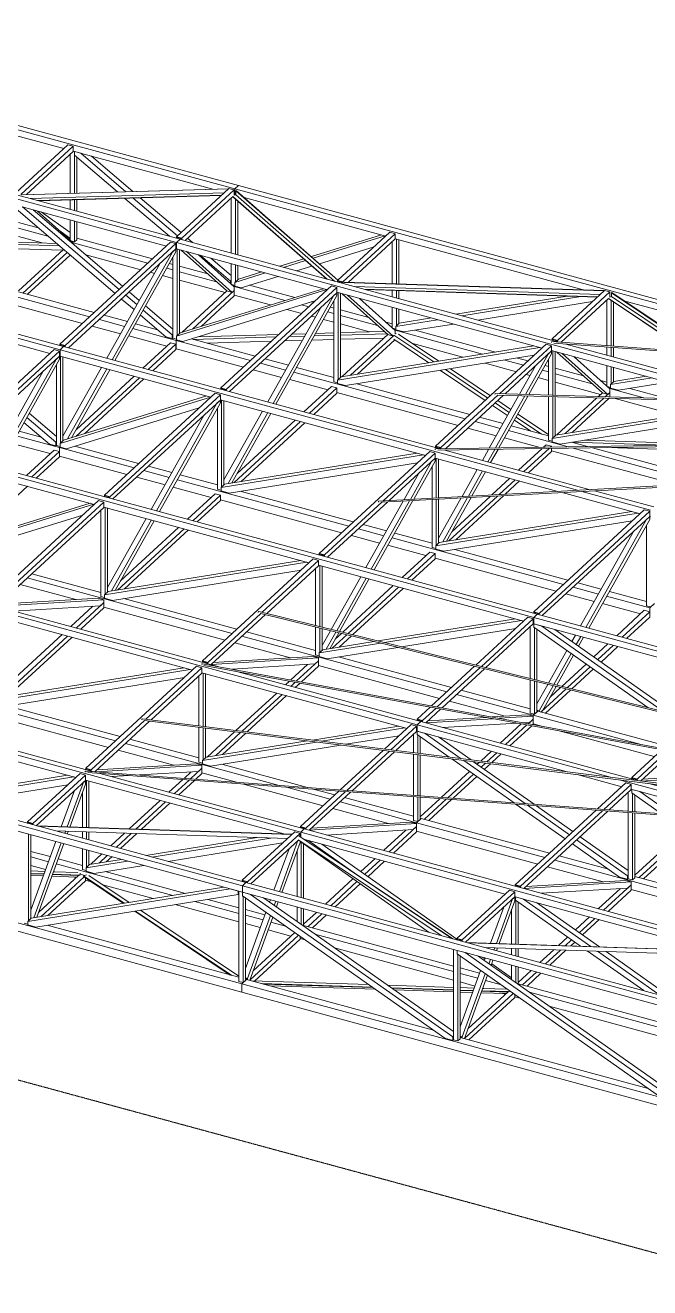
# Model space of a CAD drawing. Header units: millimetres. Extents: x 71565 to 189565, y -51699 to 32301.
# Drawn here: x 117490 to 124138, y 9166 to 22601 of the extents above; entities that cross this region are included whole.
import ezdxf

# ---------------------------------------------------------------- set-up
doc = ezdxf.new("R2010")
doc.units = ezdxf.units.MM
doc.linetypes.add('XKITLINE00', pattern=[0])
doc.linetypes.add('XKITLINE03', pattern=[6, 3, -1, 1, -1])
doc.layers.add('Maillage', color=1, linetype='Continuous', lineweight=0)
doc.layers.add('Piece', color=20, linetype='Continuous', lineweight=0)

msp = doc.modelspace()

# ---------------------------------------------------------------- linework, layer by layer
at = {"layer": 'Maillage', "color": 0, "linetype": 'XKITLINE03', "lineweight": 0}
msp.add_line((86586, 19746), (137996, 5789), dxfattribs=at)
at = {"layer": 'Piece', "color": 0, "linetype": 'XKITLINE00', "lineweight": 0}
for p, q in [((119759, 20895), (113475, 22601)), ((119721, 20861), (113438, 22567)), ((119101, 20290), (112818, 21996)), ((117900, 21288), (115866, 21840)), ((119138, 20324), (115029, 21440)), ((117944, 21329), (117386, 20815)), ((118001, 21313), (117443, 20799)), ((118001, 21257), (117504, 20799)), ((118001, 21313), (117944, 21329)), ((118001, 21313), (118001, 21257)), ((118013, 21257), (118001, 21261)), ((118013, 21257), (118013, 21218)), ((118081, 21239), (118013, 21257)), ((119487, 20857), (118079, 21239)), ((118560, 20830), (118081, 21239)), ((117968, 21227), (117968, 20813)), ((118471, 20828), (118013, 21218)), ((118014, 21218), (118014, 20814)), ((118039, 21196), (118039, 20815)), ((118634, 20832), (118194, 21208)), ((119653, 20859), (117454, 20795)), ((119656, 20862), (117457, 20798)), ((119658, 20864), (119099, 20350)), ((119715, 20848), (119156, 20334)), ((119715, 20848), (119658, 20864)), ((119715, 20848), (119715, 20793)), ((119759, 20895), (119721, 20861)), ((119759, 20895), (119721, 20861)), ((119721, 20861), (119721, 20795)), ((126005, 19155), (119721, 20861)), ((119721, 20861), (119721, 20795)), ((119737, 20840), (119733, 20839)), ((120817, 19888), (119733, 20839)), ((119733, 20839), (119733, 20798)), ((120819, 19890), (119737, 20840)), ((126042, 19189), (119759, 20895)), ((117860, 19147), (111689, 20823)), ((119607, 20817), (117542, 20757)), ((119581, 20793), (117620, 20736)), ((119576, 20789), (117635, 20732)), ((117968, 20742), (117968, 20642)), ((118014, 20743), (118014, 20629)), ((118039, 20744), (118039, 20623)), ((119024, 20355), (118551, 20759)), ((119110, 20360), (118640, 20761)), ((119148, 20394), (118715, 20764)), ((119700, 20778), (119191, 20310)), ((119682, 20762), (119682, 20177)), ((120696, 19901), (119698, 20777)), ((120703, 19899), (119700, 20779)), ((119733, 20798), (119715, 20793)), ((119719, 20794), (119715, 20795)), ((119728, 20751), (119728, 20164)), ((120781, 19878), (119733, 20798)), ((119752, 20729), (119752, 20157)), ((121327, 20358), (119821, 20767)), ((118446, 19748), (117393, 20647)), ((118993, 20252), (117459, 20668)), ((118490, 19788), (117460, 20668)), ((118527, 19823), (117574, 20637)), ((118001, 20284), (117620, 20624)), ((117968, 20396), (117659, 20614)), ((117629, 20445), (117418, 20502)), ((117731, 20358), (117418, 20443)), ((117968, 20530), (117968, 20313)), ((118014, 20517), (118014, 20296)), ((118039, 20511), (118039, 20319)), ((117898, 19182), (113820, 20289)), ((117671, 20285), (117418, 20353)), ((117823, 20280), (117418, 20293)), ((117962, 20340), (117849, 20420)), ((119037, 20292), (117859, 19207)), ((117968, 20346), (117962, 20340)), ((117962, 20340), (117962, 20318)), ((117968, 20341), (117964, 20337)), ((117964, 20337), (117964, 20316)), ((118014, 20296), (117975, 20307)), ((118039, 20319), (118014, 20296)), ((118845, 20115), (118039, 20334)), ((119094, 20277), (119037, 20292)), ((119156, 20334), (119099, 20350)), ((119099, 20350), (119099, 20335)), ((119138, 20324), (119101, 20290)), ((119138, 20324), (119101, 20290)), ((119101, 20290), (119101, 20222)), ((125324, 18600), (119101, 20290)), ((119101, 20290), (119101, 20222)), ((119104, 20344), (119104, 20333)), ((119152, 20331), (119104, 20344)), ((119143, 20333), (119135, 20325)), ((123170, 19230), (119138, 20324)), ((119152, 20331), (119152, 20320)), ((119156, 20334), (119156, 20319)), ((119272, 20288), (119218, 20334)), ((121283, 20370), (120536, 20139)), ((121322, 20359), (120555, 20122)), ((121371, 20398), (120813, 19884)), ((121428, 20383), (120870, 19869)), ((121428, 20327), (120927, 19865)), ((121327, 20358), (121322, 20359)), ((121428, 20383), (121371, 20398)), ((121396, 20296), (121396, 19850)), ((121428, 20383), (121428, 20327)), ((123442, 19783), (121428, 20330)), ((121441, 20327), (121441, 19849)), ((121466, 20320), (121466, 19848)), ((117855, 20253), (117418, 20267)), ((117887, 20206), (117418, 20222)), ((117897, 20216), (117418, 19775)), ((117936, 20184), (117465, 19750)), ((117967, 20156), (117512, 19737)), ((119094, 20277), (117916, 19192)), ((119094, 20221), (117951, 19167)), ((118795, 20069), (117999, 20286)), ((118001, 20284), (118001, 20272)), ((118055, 20226), (118032, 20246)), ((118720, 20000), (118134, 20159)), ((119058, 20187), (118415, 19041)), ((119094, 20189), (118445, 19033)), ((119094, 20221), (119058, 20187)), ((119094, 20277), (119094, 20221)), ((119101, 20222), (119094, 20224)), ((119094, 20221), (119094, 20189)), ((120707, 19786), (119101, 20222)), ((119107, 20221), (119107, 19299)), ((119132, 20214), (119132, 19322)), ((119636, 19774), (119148, 20209)), ((119693, 19758), (119206, 20194)), ((119715, 19818), (119333, 20159)), ((119676, 19877), (119351, 20155)), ((121204, 20244), (120621, 20064)), ((118922, 20062), (118357, 19057)), ((118909, 20039), (118899, 20041)), ((119062, 20056), (119025, 20066)), ((119062, 20131), (119062, 19272)), ((119432, 19956), (119132, 20037)), ((119682, 19938), (119464, 20124)), ((119682, 20065), (119682, 19848)), ((119728, 20052), (119728, 19870)), ((119752, 20045), (119752, 19893)), ((120454, 20114), (120201, 20036)), ((120473, 20097), (120240, 20025)), ((120539, 20039), (120376, 19988)), ((118865, 19960), (118824, 19972)), ((119062, 19907), (118952, 19937)), ((119062, 19997), (118996, 20015)), ((119527, 19871), (119132, 19978)), ((119617, 19756), (119132, 19888)), ((120048, 19965), (119721, 19865)), ((119759, 19899), (119721, 19865)), ((120008, 19976), (119759, 19899)), ((120183, 19929), (119789, 19807)), ((120870, 19869), (120813, 19884)), ((120813, 19884), (120813, 19869)), ((118175, 19498), (116922, 19838)), ((118224, 19544), (117418, 19763)), ((118703, 19672), (118597, 19763)), ((120702, 19788), (119101, 19293)), ((120662, 19798), (119138, 19328)), ((119636, 19774), (119157, 19333)), ((119715, 19779), (119269, 19368)), ((120751, 19827), (119572, 18742)), ((120808, 19812), (119629, 18726)), ((119693, 19758), (119636, 19774)), ((120808, 19755), (119664, 18702)), ((119682, 19883), (119676, 19877)), ((119676, 19877), (119676, 19853)), ((119682, 19877), (119678, 19874)), ((119678, 19874), (119678, 19851)), ((119721, 19833), (119689, 19842)), ((119715, 19779), (119693, 19758)), ((119715, 19820), (119712, 19820)), ((119721, 19825), (119715, 19820)), ((119721, 19825), (119715, 19820)), ((119715, 19820), (119715, 19730)), ((120256, 19673), (119715, 19820)), ((119715, 19820), (119715, 19730)), ((119715, 19818), (119715, 19779)), ((119715, 19779), (119715, 19722)), ((119721, 19865), (119721, 19825)), ((119789, 19807), (119721, 19825)), ((120358, 19704), (119878, 19835)), ((120707, 19786), (120702, 19788)), ((120808, 19812), (120751, 19827)), ((120808, 19755), (120772, 19722)), ((120808, 19812), (120808, 19755)), ((122992, 19166), (120808, 19759)), ((120808, 19755), (120808, 19724)), ((120818, 19879), (120818, 19868)), ((120866, 19866), (120818, 19879)), ((120821, 19755), (120821, 18831)), ((120831, 19875), (120831, 19875)), ((120831, 19875), (120831, 19865)), ((120831, 19875), (120831, 19875)), ((120836, 19874), (120836, 19863)), ((120857, 19868), (120849, 19860)), ((120866, 19866), (120866, 19855)), ((120870, 19869), (120870, 19854)), ((123652, 19774), (120881, 19864)), ((123654, 19777), (120884, 19867)), ((123609, 19735), (120995, 19820)), ((123585, 19712), (121094, 19793)), ((123580, 19708), (121112, 19788)), ((121396, 19779), (121396, 19711)), ((121441, 19777), (121441, 19699)), ((121466, 19777), (121466, 19692)), ((123656, 19778), (123098, 19264)), ((123713, 19763), (123155, 19248)), ((123713, 19763), (123656, 19778)), ((123713, 19763), (123713, 19707)), ((123734, 19756), (123730, 19754)), ((124680, 19117), (123730, 19754)), ((123730, 19754), (123730, 19714)), ((124687, 19117), (123734, 19756)), ((118099, 19429), (117381, 19624)), ((118648, 19575), (118516, 19688)), ((118678, 19628), (118560, 19729)), ((120583, 19673), (119169, 19236)), ((119715, 19722), (119361, 19396)), ((120101, 19625), (119715, 19730)), ((119715, 19730), (119715, 19730)), ((120772, 19722), (120128, 18576)), ((120808, 19724), (120159, 18568)), ((120509, 19604), (120430, 19626)), ((120558, 19650), (120532, 19657)), ((120775, 19666), (120775, 18807)), ((120846, 19749), (120846, 18854)), ((121349, 19309), (120862, 19744)), ((121406, 19293), (120919, 19729)), ((121428, 19353), (121047, 19694)), ((123257, 19718), (122072, 19528)), ((123403, 19714), (122137, 19510)), ((123528, 19660), (122308, 19464)), ((123700, 19694), (123194, 19228)), ((123680, 19676), (123680, 19192)), ((124539, 19128), (123697, 19692)), ((124546, 19127), (123700, 19695)), ((123730, 19714), (123713, 19707)), ((123717, 19709), (123713, 19710)), ((123726, 19673), (123726, 19188)), ((124612, 19123), (123730, 19714)), ((123751, 19656), (123751, 19186)), ((125897, 19117), (123863, 19669)), ((117752, 19109), (116218, 19526)), ((118577, 19448), (118329, 19516)), ((118988, 19285), (118716, 19517)), ((119055, 19306), (118746, 19570)), ((119062, 19366), (118771, 19614)), ((120635, 19596), (120071, 18592)), ((120433, 19535), (120275, 19578)), ((120579, 19495), (120538, 19506)), ((120622, 19573), (120613, 19576)), ((120775, 19532), (120710, 19550)), ((120775, 19591), (120739, 19601)), ((121146, 19490), (120846, 19572)), ((121241, 19405), (120846, 19513)), ((121396, 19599), (121396, 19382)), ((121441, 19587), (121441, 19403)), ((121466, 19580), (121466, 19426)), ((121813, 19486), (121472, 19431)), ((118504, 19319), (118204, 19400)), ((118548, 19397), (118279, 19470)), ((119095, 19248), (118636, 19373)), ((118899, 19361), (118665, 19424)), ((120775, 19442), (120666, 19471)), ((121154, 19339), (120846, 19423)), ((121396, 19423), (121331, 19440)), ((121435, 19367), (121402, 19376)), ((122357, 19102), (121426, 19355)), ((121428, 19353), (121428, 19317)), ((121878, 19468), (121435, 19397)), ((121472, 19431), (121435, 19397)), ((121435, 19397), (121435, 19360)), ((121520, 19337), (121435, 19360)), ((122049, 19422), (121520, 19337)), ((122494, 19124), (121640, 19356)), ((118996, 19185), (118592, 19295)), ((119037, 19223), (118743, 18952)), ((119055, 19266), (118988, 19285)), ((119094, 19207), (119037, 19223)), ((119062, 19311), (119055, 19306)), ((119055, 19306), (119055, 19266)), ((119058, 19269), (119055, 19266)), ((119062, 19306), (119058, 19303)), ((119058, 19303), (119058, 19269)), ((119101, 19261), (119062, 19272)), ((119101, 19254), (119095, 19248)), ((119101, 19254), (119095, 19248)), ((119095, 19248), (119095, 19158)), ((119888, 19033), (119095, 19248)), ((119095, 19248), (119095, 19158)), ((119138, 19328), (119101, 19293)), ((119101, 19293), (119101, 19254)), ((119169, 19236), (119101, 19254)), ((119938, 19079), (119258, 19263)), ((120161, 19284), (119276, 19258)), ((120190, 19311), (119331, 19286)), ((120111, 19238), (119426, 19218)), ((120439, 19247), (120250, 19242)), ((120465, 19293), (120301, 19288)), ((120480, 19319), (120330, 19315)), ((120775, 19257), (120542, 19250)), ((120775, 19302), (120567, 19296)), ((120775, 19328), (120582, 19322)), ((121310, 19343), (120846, 19330)), ((121339, 19318), (120846, 19304)), ((121310, 19272), (120846, 19259)), ((121349, 19309), (120864, 18862)), ((121415, 19301), (120954, 18876)), ((121424, 19253), (121028, 18888)), ((121406, 19293), (121349, 19309)), ((121415, 19301), (121406, 19293)), ((121840, 19019), (121415, 19304)), ((121786, 19010), (121415, 19259)), ((121440, 19321), (121428, 19317)), ((121892, 19027), (121464, 19314)), ((122149, 19069), (121614, 19214)), ((123094, 19235), (123092, 19230)), ((123092, 19230), (123092, 19224)), ((123097, 19235), (123094, 19235)), ((135203, 18336), (123097, 19235)), ((123155, 19248), (123098, 19264)), ((123098, 19264), (123098, 19249)), ((123102, 19258), (123102, 19248)), ((123150, 19245), (123102, 19258)), ((135200, 18321), (123117, 19219)), ((123142, 19247), (123133, 19240)), ((123150, 19245), (123150, 19235)), ((123155, 19248), (123155, 19234)), ((117797, 19150), (116618, 18065)), ((117854, 19134), (116675, 18049)), ((117854, 19078), (116710, 18025)), ((117854, 19134), (117797, 19150)), ((117854, 19078), (117818, 19045)), ((117854, 19134), (117854, 19078)), ((117860, 19080), (117854, 19082)), ((117854, 19078), (117854, 19047)), ((117859, 19207), (117859, 19192)), ((117916, 19192), (117859, 19207)), ((117898, 19182), (117860, 19147)), ((117898, 19182), (117860, 19147)), ((117860, 19147), (117860, 19080)), ((123368, 17652), (117860, 19147)), ((117860, 19147), (117860, 19080)), ((119466, 18644), (117860, 19080)), ((117911, 19188), (117863, 19201)), ((117863, 19201), (117863, 19191)), ((117867, 19078), (117867, 18157)), ((117903, 19191), (117894, 19183)), ((121906, 18094), (117898, 19182)), ((117911, 19188), (117911, 19178)), ((117916, 19192), (117916, 19177)), ((119094, 19207), (118800, 18937)), ((119094, 19151), (118848, 18924)), ((119094, 19207), (119094, 19151)), ((119095, 19158), (119094, 19158)), ((119813, 18963), (119095, 19158)), ((122969, 19172), (120815, 18826)), ((122903, 19190), (120852, 18860)), ((122908, 19089), (120900, 18766)), ((123036, 19207), (121857, 18122)), ((123093, 19191), (122537, 18680)), ((123093, 19135), (122597, 18678)), ((123057, 19102), (122815, 18672)), ((123093, 19104), (122850, 18671)), ((122992, 19166), (122969, 19172)), ((123093, 19191), (123036, 19207)), ((123093, 19135), (123057, 19102)), ((123093, 19191), (123093, 19135)), ((125046, 18608), (123093, 19139)), ((123093, 19135), (123093, 19104)), ((123106, 19135), (123106, 18663)), ((123131, 19128), (123131, 18663)), ((123634, 18688), (123147, 19124)), ((123691, 18673), (123204, 19108)), ((125422, 18618), (123246, 19209)), ((123680, 19177), (123680, 19091)), ((123726, 19173), (123726, 19079)), ((123751, 19171), (123751, 19072)), ((117818, 19045), (117174, 17899)), ((117854, 19047), (117204, 17891)), ((117821, 18989), (117821, 18130)), ((117891, 19071), (117891, 18179)), ((118303, 18960), (117891, 18227)), ((118360, 18944), (117941, 18199)), ((120262, 18932), (119993, 19005)), ((120291, 18983), (120042, 19050)), ((120775, 18851), (120378, 18959)), ((122441, 18659), (122015, 18945)), ((122718, 18914), (122385, 19005)), ((122794, 18984), (122594, 19038)), ((122843, 19030), (122730, 19060)), ((122920, 18976), (122750, 18674)), ((122907, 18953), (122898, 18956)), ((123060, 18971), (123024, 18981)), ((123060, 19045), (123060, 18665)), ((123431, 18870), (123131, 18952)), ((123713, 18733), (123332, 19074)), ((123680, 18979), (123680, 18762)), ((123726, 18967), (123726, 18782)), ((123751, 18960), (123751, 18805)), ((117681, 18919), (117117, 17914)), ((118390, 18936), (117984, 18212)), ((118706, 18850), (118028, 18225)), ((118649, 18866), (118031, 18296)), ((118754, 18837), (118120, 18254)), ((120218, 18853), (119917, 18935)), ((120710, 18720), (120306, 18830)), ((122173, 18413), (120350, 18908)), ((120852, 18860), (120815, 18826)), ((120815, 18826), (120815, 18789)), ((122386, 18608), (121909, 18928)), ((122414, 18634), (121963, 18937)), ((122863, 18875), (122822, 18886)), ((123060, 18821), (122951, 18851)), ((123060, 18912), (122995, 18929)), ((123526, 18785), (123131, 18892)), ((123680, 18802), (123616, 18820)), ((124163, 18848), (123720, 18777)), ((123757, 18811), (123720, 18777)), ((124098, 18866), (123757, 18811)), ((119510, 18685), (118332, 17599)), ((119567, 18669), (119510, 18685)), ((119572, 18742), (119572, 18727)), ((119629, 18726), (119572, 18742)), ((119625, 18723), (119577, 18736)), ((119577, 18736), (119577, 18726)), ((119617, 18725), (119608, 18717)), ((119625, 18723), (119625, 18713)), ((119629, 18726), (119629, 18712)), ((120751, 18758), (120457, 18487)), ((120808, 18742), (120514, 18471)), ((120808, 18686), (120561, 18459)), ((120808, 18742), (120751, 18758)), ((120815, 18796), (120775, 18807)), ((120808, 18742), (120808, 18686)), ((122098, 18343), (120808, 18693)), ((120900, 18766), (120815, 18789)), ((122223, 18458), (121020, 18785)), ((122491, 18678), (122490, 18673)), ((122493, 18681), (122491, 18678)), ((135200, 18320), (122493, 18681)), ((123615, 18671), (123131, 18802)), ((123634, 18688), (123592, 18650)), ((123691, 18673), (123634, 18688)), ((123713, 18693), (123664, 18648)), ((123720, 18747), (123687, 18756)), ((123713, 18693), (123691, 18673)), ((124075, 18636), (123711, 18735)), ((123713, 18733), (123713, 18693)), ((123713, 18693), (123713, 18646)), ((123720, 18777), (123720, 18740)), ((123805, 18717), (123720, 18740)), ((124334, 18802), (123805, 18717)), ((124319, 18629), (123925, 18736)), ((119461, 18645), (117860, 18151)), ((119422, 18656), (117898, 18185)), ((119567, 18669), (118389, 17584)), ((119567, 18613), (118424, 17560)), ((119531, 18580), (118888, 17434)), ((119567, 18582), (118918, 17425)), ((119466, 18644), (119461, 18645)), ((119567, 18613), (119531, 18580)), ((119567, 18669), (119567, 18613)), ((121751, 18024), (119567, 18616)), ((119567, 18613), (119567, 18582)), ((119580, 18613), (119580, 17689)), ((119605, 18606), (119605, 17712)), ((122521, 18665), (121914, 18106)), ((122580, 18663), (121963, 18094)), ((122742, 18658), (122429, 18102)), ((122624, 18449), (122464, 18556)), ((122490, 18673), (122490, 18670)), ((122642, 18481), (122492, 18582)), ((122807, 18656), (122496, 18103)), ((122660, 18513), (122520, 18607)), ((135196, 18304), (122522, 18665)), ((122841, 18655), (122531, 18103)), ((123060, 18649), (123060, 18187)), ((125254, 18552), (123100, 18205)), ((123106, 18648), (123106, 18211)), ((123131, 18647), (123131, 18234)), ((125188, 18570), (123137, 18240)), ((123576, 18635), (123149, 18242)), ((123648, 18633), (123239, 18256)), ((123707, 18631), (123313, 18268)), ((124434, 18448), (123769, 18629)), ((117815, 18163), (117506, 18427)), ((117821, 18224), (117531, 18472)), ((119343, 18530), (117928, 18093)), ((119395, 18454), (118831, 17449)), ((119535, 18523), (119535, 17665)), ((120017, 18494), (119605, 17762)), ((120074, 18479), (119650, 17724)), ((120104, 18471), (119688, 17730)), ((122576, 18363), (122327, 18430)), ((122986, 18251), (122716, 18432)), ((123060, 18245), (122733, 18464)), ((125192, 18468), (123185, 18145)), ((117658, 18218), (117424, 18282)), ((117747, 18142), (117476, 18374)), ((120420, 18385), (119713, 17734)), ((120363, 18400), (119745, 17831)), ((120467, 18372), (119787, 17746)), ((135193, 18289), (121251, 17538)), ((135190, 18274), (121285, 17525)), ((135196, 18303), (121855, 18093)), ((135170, 18288), (121881, 18078)), ((122503, 18233), (122202, 18315)), ((122547, 18311), (122278, 18384)), ((123269, 18115), (122634, 18287)), ((123060, 18231), (122663, 18339)), ((122873, 18282), (122697, 18399)), ((117756, 18043), (117351, 18152)), ((117854, 18106), (117395, 18231)), ((117815, 18124), (117747, 18142)), ((117821, 18169), (117815, 18163)), ((117815, 18163), (117815, 18124)), ((117821, 18164), (117817, 18160)), ((117817, 18160), (117817, 18126)), ((117898, 18185), (117860, 18151)), ((117860, 18151), (117860, 18112)), ((122956, 18110), (122591, 18209)), ((123100, 18176), (123060, 18187)), ((123137, 18240), (123100, 18205)), ((123100, 18205), (123100, 18169)), ((123185, 18145), (123100, 18169)), ((123475, 18118), (123305, 18165)), ((124313, 18132), (123306, 18164)), ((124836, 18141), (123438, 18186)), ((122903, 16299), (116620, 18005)), ((122941, 16333), (116657, 18039)), ((117797, 18080), (117503, 17810)), ((117854, 18065), (117560, 17794)), ((117854, 18009), (117607, 17781)), ((117854, 18065), (117797, 18080)), ((117817, 18126), (117815, 18124)), ((117860, 18119), (117821, 18130)), ((117860, 18112), (117854, 18106)), ((117860, 18112), (117854, 18106)), ((117854, 18106), (117854, 18016)), ((118648, 17890), (117854, 18106)), ((117854, 18106), (117854, 18016)), ((117854, 18065), (117854, 18009)), ((118572, 17821), (117854, 18016)), ((117854, 18016), (117854, 18016)), ((117928, 18093), (117860, 18112)), ((118697, 17936), (118017, 18121)), ((121728, 18030), (119574, 17683)), ((121663, 18048), (119611, 17718)), ((121795, 18064), (120617, 16979)), ((121852, 18049), (121301, 17541)), ((121751, 18024), (121728, 18030)), ((121852, 18049), (121795, 18064)), ((121853, 18092), (121852, 18087)), ((121852, 18087), (121852, 18082)), ((121852, 18049), (121852, 17993)), ((121855, 18093), (121853, 18092)), ((121857, 18122), (121857, 18107)), ((121914, 18106), (121857, 18122)), ((121910, 18103), (121862, 18116)), ((121862, 18116), (121862, 18105)), ((121901, 18105), (121893, 18097)), ((121910, 18103), (121910, 18094)), ((121914, 18106), (121914, 18094)), ((123505, 17659), (121958, 18079)), ((122421, 18087), (122356, 17971)), ((122487, 18088), (122413, 17956)), ((122523, 18088), (122444, 17948)), ((122991, 18096), (122742, 17867)), ((123066, 18097), (122799, 17851)), ((123093, 18065), (122846, 17838)), ((123036, 18137), (123007, 18111)), ((123093, 18122), (123036, 18137)), ((123093, 18122), (123082, 18112)), ((123093, 18122), (123093, 18112)), ((123093, 18097), (123093, 18065)), ((124383, 17723), (123093, 18073)), ((124458, 17792), (123322, 18101)), ((124508, 17838), (123528, 18104)), ((124762, 18072), (123693, 18107)), ((118225, 17501), (116620, 17937)), ((119050, 17840), (118802, 17908)), ((121667, 17946), (119659, 17623)), ((121852, 17993), (121365, 17544)), ((121816, 17959), (121590, 17556)), ((121852, 17961), (121626, 17558)), ((121852, 17993), (121816, 17959)), ((121820, 17903), (121820, 17569)), ((123161, 17641), (121852, 17996)), ((121852, 17993), (121852, 17961)), ((121865, 17993), (121865, 17571)), ((121890, 17986), (121890, 17573)), ((122302, 17874), (122140, 17586)), ((118978, 17711), (118677, 17793)), ((119021, 17789), (118752, 17862)), ((120933, 17270), (119109, 17765)), ((119535, 17709), (119138, 17817)), ((121680, 17834), (121522, 17553)), ((122359, 17859), (122208, 17590)), ((122389, 17850), (122244, 17592)), ((122648, 17780), (122456, 17603)), ((122705, 17765), (122534, 17607)), ((122752, 17752), (122599, 17611)), ((117513, 17695), (116879, 17111)), ((119469, 17577), (119065, 17687)), ((119510, 17615), (119216, 17344)), ((119567, 17600), (119510, 17615)), ((119574, 17654), (119535, 17665)), ((119611, 17718), (119574, 17683)), ((119574, 17683), (119574, 17646)), ((119659, 17623), (119574, 17646)), ((120982, 17316), (119779, 17643)), ((124036, 17403), (123206, 17629)), ((124144, 17442), (123414, 17640)), ((124181, 17476), (123550, 17647)), ((118220, 17503), (116620, 17008)), ((118181, 17514), (116657, 17043)), ((118270, 17542), (117091, 16457)), ((118327, 17527), (117148, 16441)), ((118327, 17470), (117183, 16417)), ((118225, 17501), (118220, 17503)), ((118327, 17527), (118270, 17542)), ((118327, 17527), (118327, 17470)), ((120510, 16881), (118327, 17474)), ((118332, 17599), (118332, 17585)), ((118389, 17584), (118332, 17599)), ((118384, 17581), (118336, 17594)), ((118336, 17594), (118336, 17583)), ((118340, 17470), (118340, 16547)), ((118376, 17583), (118367, 17575)), ((118384, 17581), (118384, 17570)), ((118389, 17584), (118389, 17569)), ((119567, 17600), (119273, 17329)), ((119567, 17543), (119321, 17316)), ((119567, 17600), (119567, 17543)), ((120857, 17201), (119567, 17551)), ((121284, 17525), (120674, 16964)), ((121348, 17528), (120709, 16939)), ((121513, 17537), (121115, 16829)), ((121581, 17541), (121173, 16813)), ((121617, 17543), (121203, 16805)), ((121251, 17538), (121250, 17534)), ((121250, 17534), (121250, 17528)), ((121250, 17528), (121251, 17527)), ((121820, 17554), (121820, 17044)), ((121865, 17556), (121865, 17069)), ((122131, 17571), (121890, 17142)), ((121890, 17558), (121890, 17092)), ((122199, 17574), (121934, 17103)), ((122235, 17576), (121973, 17110)), ((122517, 17591), (121998, 17114)), ((122438, 17587), (122030, 17211)), ((122582, 17595), (122072, 17126)), ((118102, 17388), (116687, 16951)), ((118294, 17440), (118294, 16522)), ((118365, 17464), (118365, 16569)), ((118776, 17352), (118365, 16619)), ((118833, 17337), (118409, 16581)), ((124013, 17410), (121859, 17063)), ((123948, 17427), (121896, 17097)), ((124080, 17444), (122902, 16359)), ((124137, 17429), (122959, 16343)), ((124137, 17372), (122993, 16319)), ((124101, 17339), (123457, 16193)), ((124137, 17341), (123488, 16185)), ((124036, 17403), (124013, 17410)), ((124137, 17429), (124080, 17444)), ((124137, 17372), (124101, 17339)), ((124137, 17429), (124137, 17372)), ((124144, 17374), (124137, 17376)), ((124137, 17372), (124137, 17341)), ((118863, 17328), (118447, 16587)), ((119180, 17242), (118473, 16591)), ((119122, 17258), (118504, 16689)), ((119227, 17230), (118547, 16603)), ((121306, 17169), (121037, 17242)), ((121335, 17220), (121087, 17288)), ((123952, 17326), (121944, 17003)), ((123965, 17213), (123400, 16209)), ((124104, 17283), (124104, 16424)), ((121262, 17091), (120962, 17172)), ((121754, 16957), (121350, 17067)), ((123218, 16650), (121394, 17145)), ((121820, 17089), (121423, 17196)), ((121896, 17097), (121859, 17063)), ((121859, 17063), (121859, 17026)), ((120617, 16979), (120617, 16964)), ((120674, 16964), (120617, 16979)), ((120669, 16960), (120621, 16973)), ((120621, 16973), (120621, 16963)), ((120661, 16963), (120652, 16955)), ((120669, 16960), (120669, 16950)), ((120674, 16964), (120674, 16949)), ((121795, 16995), (121501, 16724)), ((121852, 16979), (121558, 16709)), ((121852, 16979), (121795, 16995)), ((121859, 17033), (121820, 17044)), ((121852, 16979), (121852, 16923)), ((123142, 16580), (121852, 16930)), ((121944, 17003), (121859, 17026)), ((123267, 16696), (122064, 17022)), ((121663, 15157), (115379, 16862)), ((119541, 15777), (115416, 16897)), ((120487, 16887), (118333, 16541)), ((120422, 16905), (118371, 16575)), ((120426, 16804), (118419, 16481)), ((120555, 16922), (119376, 15837)), ((120612, 16906), (120012, 16354)), ((120612, 16850), (120060, 16342)), ((120510, 16881), (120487, 16887)), ((120612, 16906), (120555, 16922)), ((120579, 16820), (120579, 16214)), ((120612, 16906), (120612, 16850)), ((122795, 16261), (120612, 16854)), ((120625, 16850), (120625, 16203)), ((120649, 16843), (120649, 16197)), ((121852, 16923), (121606, 16696)), ((119692, 16128), (117512, 16720)), ((118294, 16566), (117561, 16765)), ((121061, 16732), (120747, 16172)), ((121118, 16716), (120805, 16158)), ((121148, 16708), (120835, 16151)), ((123620, 16600), (123372, 16667)), ((118029, 16489), (117436, 16650)), ((118371, 16575), (118333, 16541)), ((118333, 16541), (118333, 16504)), ((121407, 16638), (120869, 16142)), ((121464, 16622), (120928, 16128)), ((121512, 16609), (120976, 16116)), ((123547, 16470), (123246, 16552)), ((123591, 16548), (123322, 16622)), ((124104, 16468), (123708, 16576)), ((118327, 16488), (117184, 16418)), ((118270, 16504), (117207, 16439)), ((118291, 16424), (117367, 16367)), ((118211, 16419), (117976, 16202)), ((118327, 16457), (118033, 16186)), ((118327, 16401), (118080, 16174)), ((118327, 16488), (118270, 16504)), ((118327, 16457), (118291, 16424)), ((118333, 16511), (118294, 16522)), ((118327, 16488), (118327, 16457)), ((118327, 16457), (118327, 16401)), ((119617, 16058), (118327, 16408)), ((118419, 16481), (118333, 16504)), ((119742, 16173), (118539, 16500)), ((124039, 16337), (123635, 16447)), ((124138, 16400), (123679, 16525)), ((124150, 16411), (124104, 16424)), ((124187, 16446), (124138, 16400)), ((124138, 16400), (124138, 16310)), ((119270, 15739), (117086, 16332)), ((119998, 16341), (119433, 15821)), ((120046, 16329), (119468, 15797)), ((119973, 16361), (119970, 16357)), ((119970, 16357), (119970, 16352)), ((119978, 16362), (119973, 16361)), ((130252, 13826), (119978, 16362)), ((130249, 13810), (119997, 16342)), ((122707, 16285), (121245, 16050)), ((122772, 16267), (121314, 16032)), ((122839, 16302), (122286, 15792)), ((122897, 16286), (122345, 15778)), ((122795, 16261), (122772, 16267)), ((122897, 16286), (122839, 16302)), ((122897, 16286), (122897, 16230)), ((122902, 16359), (122902, 16344)), ((122959, 16343), (122902, 16359)), ((122941, 16333), (122903, 16299)), ((122941, 16333), (122903, 16299)), ((122903, 16299), (122903, 16232)), ((129707, 14452), (122903, 16299)), ((122903, 16299), (122903, 16232)), ((122954, 16340), (122906, 16353)), ((122906, 16353), (122906, 16343)), ((122946, 16342), (122937, 16334)), ((129744, 14486), (122941, 16333)), ((122954, 16340), (122954, 16330)), ((122959, 16343), (122959, 16328)), ((124080, 16375), (123786, 16104)), ((124137, 16359), (123843, 16088)), ((124137, 16303), (123890, 16075)), ((124137, 16359), (124080, 16375)), ((124137, 16359), (124137, 16303)), ((124138, 16310), (124137, 16310)), ((120579, 15946), (119846, 16145)), ((120579, 16198), (120579, 15902)), ((120625, 16187), (120625, 15926)), ((120649, 16180), (120649, 15949)), ((120739, 16158), (120649, 15999)), ((120797, 16144), (120694, 15961)), ((120827, 16137), (120732, 15967)), ((120856, 16130), (120789, 16068)), ((122711, 16183), (121495, 15988)), ((122897, 16230), (122393, 15766)), ((122864, 16200), (122864, 15650)), ((122903, 16232), (122897, 16233)), ((125080, 15641), (122903, 16232)), ((122989, 16208), (122903, 16232)), ((122903, 16232), (122903, 16195)), ((124117, 15340), (122903, 16195)), ((122910, 16190), (122910, 15639)), ((122934, 16173), (122934, 15632)), ((124278, 15301), (122989, 16208)), ((124411, 15268), (123128, 16170)), ((117882, 16116), (117142, 15435)), ((117939, 16100), (117232, 15449)), ((117986, 16087), (117306, 15461)), ((120314, 15869), (119721, 16030)), ((121977, 15507), (119796, 16099)), ((121275, 16026), (120618, 15921)), ((121205, 16043), (120656, 15955)), ((120914, 16115), (120758, 15971)), ((120962, 16103), (120832, 15983)), ((123346, 16111), (123308, 16044)), ((123403, 16096), (123355, 16011)), ((123433, 16088), (123380, 15993)), ((123692, 16017), (123542, 15879)), ((123749, 16002), (123584, 15850)), ((123797, 15989), (123619, 15825)), ((120612, 15868), (119469, 15798)), ((120555, 15884), (119491, 15819)), ((120612, 15868), (120555, 15884)), ((120618, 15891), (120579, 15902)), ((120612, 15868), (120612, 15837)), ((120656, 15955), (120618, 15921)), ((120618, 15921), (120618, 15884)), ((120704, 15860), (120618, 15884)), ((121456, 15981), (120704, 15860)), ((122027, 15553), (120823, 15880)), ((123254, 15948), (123059, 15601)), ((123301, 15915), (123117, 15587)), ((123326, 15897), (123148, 15580)), ((120422, 14014), (114139, 15720)), ((118207, 14660), (114176, 15754)), ((119247, 15745), (117093, 15398)), ((119181, 15763), (117130, 15433)), ((119314, 15779), (118135, 14694)), ((119371, 15764), (118775, 15215)), ((119270, 15739), (119247, 15745)), ((119371, 15764), (119314, 15779)), ((119372, 15807), (119369, 15803)), ((119369, 15803), (119369, 15797)), ((119369, 15797), (119369, 15797)), ((119371, 15764), (119371, 15708)), ((119376, 15807), (119372, 15807)), ((119433, 15821), (119376, 15837)), ((119376, 15837), (119376, 15822)), ((130248, 13804), (119376, 15807)), ((119381, 15831), (119381, 15821)), ((119429, 15818), (119381, 15831)), ((130245, 13790), (119392, 15789)), ((119420, 15820), (119412, 15812)), ((119429, 15818), (119429, 15808)), ((119433, 15821), (119433, 15806)), ((119469, 15798), (119468, 15797)), ((120575, 15804), (119691, 15749)), ((121700, 15191), (119715, 15730)), ((120496, 15799), (120317, 15634)), ((120612, 15837), (120379, 15623)), ((120612, 15781), (120430, 15613)), ((120612, 15837), (120575, 15804)), ((120612, 15837), (120612, 15781)), ((121901, 15438), (120612, 15788)), ((122273, 15780), (121815, 15358)), ((122331, 15765), (121876, 15347)), ((122379, 15753), (121927, 15337)), ((123460, 15803), (123202, 15566)), ((123502, 15774), (123261, 15552)), ((123536, 15749), (123309, 15540)), ((119186, 15661), (117178, 15338)), ((119371, 15708), (118829, 15208)), ((119338, 15677), (119338, 15145)), ((121555, 15118), (119371, 15711)), ((119384, 15708), (119384, 15139)), ((119409, 15701), (119409, 15136)), ((120304, 15621), (120261, 15582)), ((120365, 15610), (120318, 15566)), ((120416, 15601), (120365, 15553)), ((122864, 15634), (122864, 15281)), ((122910, 15622), (122910, 15269)), ((122934, 15616), (122934, 15292)), ((123052, 15587), (122934, 15379)), ((118451, 14985), (116271, 15577)), ((120167, 15495), (119733, 15096)), ((120224, 15480), (119798, 15088)), ((120271, 15467), (119852, 15081)), ((122897, 15258), (122081, 15479)), ((122864, 15326), (122131, 15525)), ((123109, 15573), (122959, 15305)), ((123247, 15539), (122981, 15294)), ((123140, 15566), (122995, 15307)), ((123295, 15527), (123028, 15281)), ((123189, 15554), (123074, 15448)), ((118501, 15031), (117298, 15358)), ((121801, 15345), (121661, 15216)), ((121863, 15334), (121718, 15201)), ((121914, 15325), (121753, 15177)), ((122599, 15248), (122006, 15410)), ((119839, 13477), (113555, 15183)), ((118376, 14916), (117086, 15266)), ((118761, 15202), (118192, 14679)), ((118814, 15195), (118231, 14658)), ((118732, 15217), (118731, 15212)), ((118731, 15212), (118731, 15209)), ((118735, 15220), (118732, 15217)), ((130244, 13784), (118735, 15220)), ((130241, 13769), (118761, 15201)), ((121718, 15201), (121661, 15216)), ((121661, 15216), (121661, 15201)), ((121700, 15191), (121663, 15157)), ((121700, 15191), (121663, 15157)), ((121665, 15211), (121665, 15200)), ((121713, 15198), (121665, 15211)), ((121705, 15200), (121697, 15192)), ((124022, 14560), (121700, 15191)), ((121713, 15198), (121713, 15187)), ((121718, 15201), (121718, 15186)), ((122472, 15222), (121754, 15178)), ((122395, 15236), (121776, 15198)), ((122839, 15263), (122457, 15240)), ((122897, 15248), (122534, 15226)), ((122860, 15183), (122788, 15179)), ((122897, 15248), (122839, 15263)), ((122897, 15217), (122844, 15168)), ((122897, 15217), (122860, 15183)), ((122910, 15269), (122864, 15281)), ((122947, 15303), (122897, 15258)), ((122947, 15303), (122897, 15258)), ((122897, 15258), (122897, 15168)), ((124031, 14950), (122897, 15258)), ((122897, 15258), (122897, 15168)), ((122897, 15248), (122897, 15217)), ((122897, 15217), (122897, 15160)), ((122934, 15292), (122910, 15269)), ((122959, 15305), (122934, 15311)), ((122947, 15303), (122934, 15307)), ((124312, 14933), (122947, 15303)), ((122959, 15305), (122959, 15300)), ((122995, 15307), (122981, 15294)), ((119802, 13443), (113518, 15149)), ((119802, 13375), (113518, 15081)), ((118029, 14596), (115897, 15175)), ((119338, 15129), (119338, 14759)), ((119384, 15124), (119384, 14784)), ((119409, 15121), (119409, 14807)), ((119718, 15082), (119427, 14814)), ((119783, 15074), (119517, 14829)), ((119837, 15067), (119591, 14841)), ((121466, 15142), (120546, 14994)), ((121532, 15125), (120645, 14982)), ((121599, 15159), (121315, 14898)), ((121656, 15144), (121381, 14890)), ((121656, 15087), (121434, 14883)), ((121555, 15118), (121532, 15125)), ((121656, 15144), (121599, 15159)), ((121623, 15057), (121623, 14860)), ((121656, 15144), (121656, 15087)), ((121663, 15089), (121656, 15091)), ((121663, 15157), (121663, 15089)), ((123720, 14598), (121663, 15157)), ((121663, 15157), (121663, 15089)), ((123259, 14656), (121663, 15089)), ((121748, 15066), (121663, 15089)), ((121663, 15089), (121663, 15052)), ((122003, 14812), (121663, 15052)), ((121669, 15048), (121669, 14854)), ((122131, 14796), (121748, 15066)), ((121754, 15178), (121753, 15177)), ((122726, 15175), (121936, 15127)), ((122769, 15167), (122545, 14961)), ((122831, 15156), (122603, 14946)), ((122881, 15146), (122650, 14933)), ((122897, 15160), (122895, 15159)), ((122999, 15140), (122897, 15168)), ((122897, 15168), (122897, 15168)), ((124186, 14818), (123173, 15093)), ((120194, 14512), (118556, 14957)), ((119338, 14804), (118605, 15003)), ((120590, 14973), (119378, 14778)), ((120491, 14985), (119415, 14812)), ((120848, 14941), (119463, 14718)), ((121471, 15041), (120903, 14950)), ((121694, 15030), (121694, 14851)), ((122235, 14783), (121888, 15028)), ((119073, 14726), (118480, 14887)), ((119415, 14812), (119378, 14778)), ((121301, 14884), (120844, 14464)), ((121366, 14876), (120912, 14459)), ((121420, 14870), (120969, 14455)), ((121623, 14844), (121623, 14406)), ((121669, 14838), (121669, 14403)), ((121694, 14835), (121694, 14401)), ((122694, 14327), (122030, 14793)), ((122452, 14875), (122338, 14771)), ((122509, 14859), (122403, 14762)), ((122556, 14847), (122457, 14756)), ((124266, 14891), (123946, 14596)), ((124328, 14880), (124003, 14580)), ((124379, 14870), (124040, 14558)), ((118132, 14665), (118129, 14660)), ((118129, 14660), (118129, 14654)), ((118135, 14665), (118132, 14665)), ((118192, 14679), (118135, 14694)), ((118135, 14694), (118135, 14679)), ((130240, 13766), (118135, 14665)), ((118140, 14688), (118140, 14678)), ((118188, 14675), (118140, 14688)), ((130237, 13751), (118155, 14649)), ((118180, 14678), (118171, 14670)), ((118188, 14675), (118188, 14665)), ((118192, 14679), (118192, 14664)), ((119371, 14726), (118247, 14657)), ((119314, 14741), (118251, 14676)), ((119335, 14661), (118707, 14623)), ((119256, 14656), (119181, 14587)), ((119371, 14694), (119249, 14582)), ((119371, 14726), (119314, 14741)), ((119371, 14694), (119335, 14661)), ((119378, 14749), (119338, 14759)), ((119371, 14726), (119371, 14694)), ((119371, 14694), (119371, 14638)), ((119737, 14546), (119371, 14646)), ((119378, 14778), (119378, 14741)), ((119463, 14718), (119378, 14741)), ((120494, 14490), (119583, 14737)), ((122219, 14661), (121919, 14384)), ((122811, 14318), (122158, 14777)), ((122907, 14311), (122262, 14764)), ((122323, 14757), (122302, 14737)), ((122389, 14749), (122344, 14707)), ((122442, 14742), (122378, 14683)), ((117941, 14620), (116960, 14462)), ((118006, 14602), (116994, 14440)), ((117945, 14519), (117083, 14380)), ((118073, 14637), (117515, 14123)), ((118130, 14621), (117572, 14107)), ((118130, 14565), (117607, 14083)), ((118109, 14545), (117935, 14070)), ((118130, 14525), (117964, 14069)), ((118029, 14596), (118006, 14602)), ((118130, 14621), (118073, 14637)), ((118130, 14565), (118109, 14545)), ((118130, 14621), (118130, 14565)), ((120243, 13995), (118130, 14569)), ((118130, 14565), (118130, 14525)), ((118143, 14565), (118143, 14064)), ((118168, 14559), (118168, 14063)), ((120459, 14048), (118283, 14639)), ((118596, 14616), (118411, 14605)), ((119166, 14574), (119020, 14439)), ((119234, 14569), (119077, 14424)), ((119291, 14564), (119124, 14411)), ((119371, 14638), (119306, 14578)), ((120661, 14295), (119813, 14526)), ((122261, 14631), (121987, 14379)), ((122296, 14607), (122044, 14375)), ((123840, 14498), (123365, 14627)), ((123884, 14539), (123582, 14261)), ((123941, 14523), (123650, 14256)), ((125483, 14119), (123826, 14569)), ((123941, 14523), (123884, 14539)), ((123941, 14523), (123941, 14467)), ((124003, 14580), (123946, 14596)), ((123946, 14596), (123946, 14581)), ((123950, 14590), (123950, 14580)), ((123998, 14577), (123950, 14590)), ((123990, 14579), (123981, 14572)), ((123998, 14577), (123998, 14567)), ((124003, 14580), (124003, 14566)), ((125182, 14627), (124043, 14558)), ((125124, 14643), (124061, 14578)), ((125708, 14103), (124128, 14532)), ((118014, 14458), (117873, 14072)), ((118098, 14436), (118098, 14065)), ((120736, 14365), (120270, 14492)), ((120829, 14450), (120420, 14074)), ((120897, 14445), (120477, 14058)), ((120954, 14441), (120512, 14034)), ((120786, 14411), (120570, 14469)), ((121623, 14183), (120890, 14382)), ((121623, 14391), (121623, 14139)), ((121669, 14388), (121669, 14127)), ((121694, 14386), (121694, 14149)), ((123941, 14467), (123707, 14251)), ((123908, 14437), (123908, 14236)), ((123948, 14469), (123941, 14471)), ((124033, 14446), (123948, 14469)), ((123948, 14469), (123948, 14432)), ((124263, 14210), (123948, 14432)), ((123954, 14428), (123954, 14233)), ((123979, 14410), (123979, 14231)), ((125141, 14145), (124033, 14446)), ((124380, 14201), (124033, 14446)), ((118926, 14353), (118596, 14049)), ((118983, 14337), (118667, 14046)), ((119030, 14324), (118726, 14045)), ((121358, 14106), (120765, 14267)), ((121656, 14115), (120841, 14337)), ((121904, 14370), (121694, 14177)), ((121972, 14365), (121740, 14152)), ((122029, 14361), (121787, 14139)), ((123567, 14247), (122705, 13454)), ((123238, 13944), (122717, 14310)), ((123635, 14242), (122762, 13438)), ((123283, 13986), (122835, 14301)), ((123320, 14020), (122931, 14294)), ((119796, 12401), (113512, 14107)), ((117515, 14123), (117515, 14108)), ((117572, 14107), (117515, 14123)), ((117568, 14104), (117520, 14117)), ((117520, 14117), (117520, 14107)), ((117572, 14107), (117572, 14093)), ((121599, 14121), (120536, 14056)), ((121656, 14105), (121599, 14121)), ((121669, 14127), (121623, 14139)), ((121706, 14161), (121656, 14115)), ((121706, 14161), (121656, 14115)), ((121656, 14115), (121656, 14025)), ((123021, 13745), (121656, 14115)), ((121656, 14115), (121656, 14025)), ((121694, 14149), (121669, 14127)), ((121706, 14161), (121694, 14164)), ((123071, 13790), (121706, 14161)), ((123692, 14237), (122797, 13414)), ((123908, 14221), (123908, 13519)), ((123954, 14218), (123954, 13506)), ((123979, 14216), (123979, 13529)), ((119796, 12311), (113512, 14017)), ((117523, 13994), (117523, 13070)), ((117548, 13987), (117548, 13093)), ((117559, 14106), (117551, 14098)), ((117568, 14104), (117568, 14094)), ((120332, 13992), (117616, 14081)), ((120329, 13990), (117627, 14078)), ((120282, 13946), (117815, 14027)), ((117856, 14025), (117853, 14016)), ((117918, 14023), (117910, 14001)), ((117947, 14022), (117936, 13994)), ((118098, 14017), (118098, 13950)), ((118143, 14016), (118143, 13938)), ((118168, 14015), (118168, 13931)), ((118546, 14003), (118400, 13868)), ((118617, 14000), (118457, 13852)), ((118677, 13999), (118504, 13840)), ((120358, 14017), (119800, 13503)), ((120415, 14001), (119857, 13487)), ((120226, 14000), (120204, 13996)), ((120415, 14001), (120358, 14017)), ((122030, 12882), (120401, 13974)), ((122041, 12879), (120404, 13976)), ((120415, 14001), (120415, 13969)), ((120477, 14058), (120420, 14074)), ((120420, 14074), (120420, 14059)), ((120459, 14048), (120422, 14014)), ((120459, 14048), (120422, 14014)), ((120422, 14014), (120422, 13964)), ((127225, 12167), (120422, 14014)), ((120422, 14014), (120422, 13964)), ((120425, 14068), (120425, 14058)), ((120473, 14055), (120425, 14068)), ((120465, 14057), (120456, 14049)), ((127263, 12201), (120459, 14048)), ((120473, 14055), (120473, 14045)), ((120477, 14058), (120477, 14044)), ((120514, 14035), (120512, 14034)), ((121656, 14105), (120514, 14035)), ((121620, 14041), (120696, 13984)), ((121541, 14036), (121305, 13819)), ((121656, 14074), (121362, 13803)), ((121656, 14018), (121409, 13791)), ((121656, 14074), (121620, 14041)), ((121656, 14105), (121656, 14074)), ((121656, 14074), (121656, 14018)), ((122946, 13675), (121656, 14025)), ((121656, 14025), (121656, 14025)), ((124504, 14040), (123979, 13557)), ((124546, 14011), (124025, 13531)), ((124580, 13986), (124072, 13518)), ((117815, 13915), (117548, 13183)), ((117872, 13899), (117581, 13103)), ((117899, 13892), (117612, 13108)), ((119958, 13957), (118774, 13766)), ((120104, 13952), (118839, 13749)), ((120230, 13899), (119010, 13702)), ((120401, 13932), (119892, 13463)), ((120393, 13925), (120195, 13381)), ((120415, 13905), (120221, 13373)), ((120401, 13932), (120393, 13925)), ((121917, 12913), (120401, 13929)), ((120415, 13919), (120415, 13905)), ((120422, 13915), (120422, 13910)), ((121788, 12948), (120422, 13910)), ((120428, 13905), (120428, 13317)), ((120453, 13888), (120453, 13310)), ((122599, 13356), (120466, 13935)), ((120507, 13923), (120466, 13935)), ((120992, 13582), (120507, 13923)), ((122085, 12874), (120647, 13885)), ((123817, 13536), (123314, 13890)), ((123902, 13550), (123359, 13932)), ((123908, 13606), (123397, 13966)), ((117757, 13754), (117548, 13810)), ((117737, 13700), (117548, 13751)), ((118098, 13661), (117840, 13731)), ((118098, 13838), (118098, 13617)), ((118580, 13707), (118137, 13636)), ((118143, 13826), (118143, 13641)), ((118168, 13819), (118168, 13664)), ((118515, 13725), (118174, 13670)), ((118306, 13782), (118187, 13672)), ((118363, 13766), (118276, 13686)), ((118410, 13753), (118350, 13698)), ((120299, 13838), (120137, 13396)), ((120383, 13815), (120383, 13330)), ((121211, 13732), (121061, 13594)), ((121268, 13717), (121103, 13565)), ((121315, 13704), (121138, 13540)), ((125306, 13124), (123126, 13716)), ((123697, 13620), (123175, 13762)), ((117707, 13618), (117548, 13661)), ((117699, 13596), (117548, 13601)), ((117689, 13570), (117548, 13575)), ((117688, 13566), (117548, 13570)), ((117800, 13593), (117790, 13595)), ((118050, 13585), (117790, 13593)), ((119060, 13341), (117820, 13677)), ((118074, 13578), (118072, 13558)), ((118074, 13573), (118073, 13567)), ((118137, 13606), (118098, 13617)), ((118174, 13670), (118137, 13636)), ((118137, 13636), (118137, 13599)), ((118222, 13576), (118137, 13599)), ((118751, 13661), (118222, 13576)), ((119196, 13363), (118342, 13595)), ((123643, 13486), (123050, 13647)), ((117682, 13549), (117548, 13553)), ((118060, 13555), (117632, 13161)), ((118117, 13539), (117656, 13115)), ((118130, 13496), (117730, 13127)), ((118041, 13537), (117772, 13546)), ((118058, 13554), (117779, 13563)), ((118072, 13558), (117780, 13567)), ((118032, 13530), (117999, 13539)), ((118072, 13558), (118072, 13554)), ((118125, 13553), (118073, 13567)), ((118142, 13560), (118110, 13548)), ((118110, 13548), (118110, 13544)), ((118542, 13258), (118110, 13548)), ((118537, 13257), (118117, 13538)), ((118130, 13529), (118130, 13496)), ((118192, 13486), (118130, 13503)), ((118535, 13256), (118156, 13511)), ((118595, 13266), (118166, 13553)), ((118851, 13307), (118316, 13453)), ((119800, 13503), (119800, 13488)), ((119857, 13487), (119800, 13503)), ((119839, 13477), (119802, 13443)), ((119839, 13477), (119802, 13443)), ((119802, 13443), (119802, 13375)), ((126605, 11596), (119802, 13443)), ((119802, 13443), (119802, 13375)), ((119853, 13484), (119805, 13497)), ((119805, 13497), (119805, 13487)), ((119844, 13486), (119836, 13478)), ((126642, 11630), (119839, 13477)), ((119853, 13484), (119853, 13474)), ((119857, 13487), (119857, 13472)), ((120978, 13518), (120685, 13248)), ((121020, 13489), (120742, 13232)), ((121055, 13464), (120789, 13219)), ((122762, 13438), (122705, 13454)), ((122705, 13454), (122705, 13439)), ((122710, 13448), (122710, 13437)), ((122758, 13435), (122710, 13448)), ((122749, 13437), (122741, 13429)), ((122762, 13438), (122762, 13423)), ((123941, 13485), (122799, 13415)), ((123884, 13500), (122821, 13435)), ((123941, 13454), (123647, 13183)), ((123902, 13513), (123817, 13536)), ((123941, 13485), (123884, 13500)), ((123908, 13556), (123902, 13550)), ((123902, 13550), (123902, 13513)), ((123904, 13515), (123902, 13513)), ((123908, 13551), (123904, 13547)), ((123904, 13547), (123904, 13515)), ((123941, 13454), (123905, 13420)), ((123954, 13506), (123908, 13519)), ((123941, 13485), (123941, 13454)), ((123941, 13454), (123941, 13397)), ((123979, 13529), (123954, 13506)), ((125356, 13170), (123979, 13544)), ((119671, 13411), (117517, 13064)), ((119605, 13429), (117554, 13099)), ((119756, 13351), (117602, 13004)), ((119756, 13388), (119671, 13411)), ((119756, 13388), (119756, 13351)), ((119762, 13357), (119756, 13351)), ((119759, 13387), (119759, 13358)), ((119762, 13383), (119759, 13383)), ((119762, 13362), (119759, 13358)), ((119762, 13386), (119762, 12425)), ((122087, 12755), (119802, 13375)), ((119887, 13352), (119802, 13375)), ((119802, 13375), (119802, 13338)), ((121956, 11822), (119802, 13338)), ((119808, 13334), (119808, 12413)), ((119833, 13317), (119833, 12436)), ((122041, 11836), (119887, 13352)), ((122047, 11892), (120027, 13314)), ((122643, 13396), (122085, 12882)), ((122700, 13381), (122142, 12867)), ((122700, 13325), (122177, 12843)), ((122678, 13304), (122505, 12830)), ((122700, 13381), (122643, 13396)), ((122700, 13325), (122678, 13304)), ((122700, 13381), (122700, 13325)), ((122707, 13326), (122700, 13328)), ((122700, 13325), (122700, 13285)), ((122792, 13303), (122707, 13326)), ((122707, 13326), (122707, 13289)), ((122758, 13435), (122758, 13424)), ((124813, 12754), (122792, 13303)), ((123512, 12797), (122792, 13303)), ((122799, 13415), (122797, 13414)), ((123905, 13420), (122981, 13364)), ((123825, 13416), (123590, 13199)), ((123941, 13397), (123694, 13170)), ((125231, 13055), (123941, 13405)), ((119673, 12494), (118658, 13174)), ((119676, 12493), (118660, 13174)), ((119688, 12490), (118665, 13175)), ((119762, 12483), (118717, 13184)), ((119762, 13060), (119087, 13243)), ((119762, 13150), (119296, 13277)), ((119762, 13209), (119432, 13299)), ((120041, 13134), (119833, 13190)), ((120100, 13294), (120091, 13269)), ((120157, 13279), (120141, 13234)), ((120184, 13272), (120164, 13218)), ((120383, 13218), (120383, 13064)), ((120428, 13205), (120428, 13032)), ((120453, 13199), (120453, 13014)), ((122584, 13217), (122443, 12832)), ((122700, 13285), (122534, 12829)), ((122667, 13195), (122667, 12824)), ((123402, 12800), (122707, 13289)), ((122713, 13285), (122713, 12823)), ((122738, 13268), (122738, 12822)), ((123602, 12794), (122932, 13265)), ((117517, 13035), (117477, 13046)), ((117554, 13099), (117517, 13064)), ((117517, 13064), (117517, 13027)), ((120052, 13162), (119833, 12563)), ((120022, 13080), (119833, 13131)), ((119992, 12998), (119833, 13041)), ((120102, 13127), (119857, 12457)), ((120125, 13111), (119879, 12438)), ((120262, 13014), (120105, 13057)), ((120125, 13111), (120125, 13111)), ((120591, 13161), (120453, 13034)), ((120648, 13146), (120500, 13009)), ((120695, 13133), (120547, 12996)), ((123496, 13112), (123346, 12974)), ((123553, 13097), (123388, 12944)), ((123600, 13084), (123422, 12920)), ((117602, 13004), (117517, 13027)), ((119762, 12470), (117722, 13024)), ((120400, 12917), (119879, 12438)), ((120358, 12947), (119917, 12540)), ((120317, 12909), (120075, 12975)), ((120415, 12907), (120415, 12875)), ((120416, 12906), (120416, 12883)), ((120416, 12906), (120416, 12883)), ((120465, 13018), (120453, 13022)), ((120465, 13018), (120458, 13011)), ((120465, 13018), (120458, 13011)), ((122047, 12589), (120465, 13018)), ((122047, 12530), (120573, 12930)), ((123263, 12898), (123166, 12808)), ((120415, 12875), (119933, 12431)), ((120416, 12883), (120415, 12883)), ((120471, 12868), (120416, 12883)), ((122047, 12440), (120781, 12783)), ((122047, 12766), (122047, 11805)), ((122085, 12882), (122085, 12867)), ((122142, 12867), (122085, 12882)), ((122137, 12864), (122089, 12877)), ((122089, 12877), (122089, 12866)), ((122129, 12866), (122120, 12858)), ((122137, 12864), (122137, 12853)), ((122142, 12867), (122142, 12852)), ((124902, 12752), (122186, 12840)), ((124899, 12749), (122197, 12837)), ((124852, 12706), (122385, 12786)), ((122426, 12785), (122422, 12776)), ((122488, 12783), (122479, 12760)), ((122516, 12782), (122506, 12753)), ((122667, 12777), (122667, 12709)), ((122713, 12775), (122713, 12697)), ((122738, 12774), (122738, 12690)), ((123305, 12868), (123237, 12806)), ((123340, 12844), (123296, 12804)), ((122172, 12732), (122087, 12755)), ((122087, 12755), (122087, 12718)), ((124241, 11202), (122087, 12718)), ((122093, 12714), (122093, 11793)), ((122118, 12696), (122118, 11815)), ((124372, 12135), (122172, 12732)), ((124326, 11216), (122172, 12732)), ((124332, 11272), (122312, 12694)), ((122382, 12665), (122358, 12681)), ((122385, 12674), (122376, 12649)), ((122442, 12659), (122426, 12614)), ((122469, 12651), (122449, 12597)), ((123116, 12762), (122969, 12627)), ((123187, 12760), (123027, 12612)), ((123246, 12758), (123074, 12599)), ((124073, 12328), (123473, 12751)), ((124244, 12281), (123582, 12747)), ((124370, 12253), (123673, 12744)), ((122326, 12513), (122118, 12570)), ((122337, 12542), (122118, 11942)), ((122307, 12459), (122118, 12511)), ((122387, 12507), (122142, 11837)), ((122667, 12463), (122455, 12613)), ((122667, 12597), (122667, 12444)), ((122713, 12585), (122713, 12411)), ((122738, 12578), (122738, 12394)), ((122876, 12541), (122738, 12414)), ((122933, 12525), (122784, 12389)), ((122980, 12513), (122832, 12376)), ((119808, 12413), (119762, 12425)), ((119845, 12447), (119796, 12401)), ((119845, 12447), (119796, 12401)), ((119796, 12401), (119796, 12311)), ((126593, 10556), (119796, 12401)), ((119796, 12401), (119796, 12311)), ((119833, 12436), (119808, 12413)), ((119857, 12457), (119833, 12464)), ((119853, 12452), (119833, 12458)), ((119845, 12447), (119833, 12451)), ((121836, 11907), (119845, 12447)), ((119853, 12452), (119853, 12445)), ((119857, 12457), (119857, 12444)), ((121146, 12392), (119899, 12433)), ((121185, 12365), (120008, 12403)), ((121192, 12360), (120027, 12398)), ((121217, 12342), (120098, 12378)), ((122047, 12363), (121346, 12385)), ((122277, 12377), (122118, 12421)), ((122269, 12355), (122118, 12360)), ((122410, 12491), (122164, 11818)), ((122547, 12394), (122390, 12437)), ((122410, 12490), (122410, 12490)), ((124332, 11969), (122738, 12401)), ((126593, 10466), (119796, 12311)), ((122047, 12337), (121385, 12358)), ((122047, 12332), (121392, 12353)), ((122047, 12315), (121417, 12336)), ((122259, 12330), (122118, 12334)), ((122258, 12325), (122118, 12330)), ((122251, 12308), (122118, 12313)), ((122685, 12297), (122164, 11818)), ((122629, 12314), (122201, 11920)), ((122700, 12255), (122211, 11805)), ((122610, 12297), (122342, 12305)), ((122628, 12313), (122348, 12322)), ((122641, 12317), (122350, 12327)), ((122370, 12352), (122360, 12355)), ((122618, 12344), (122360, 12352)), ((122602, 12289), (122569, 12298)), ((122643, 12327), (122641, 12317)), ((122641, 12317), (122641, 12314)), ((122700, 12286), (122700, 12255)), ((122755, 12247), (122700, 12262)), ((124332, 11909), (122858, 12310)), ((124332, 11819), (123066, 12163)), ((122047, 11842), (122041, 11836)), ((122041, 11836), (122041, 11799)), ((122047, 11837), (122043, 11834)), ((122043, 11834), (122043, 11802)), ((122142, 11837), (122118, 11844)), ((122137, 11832), (122118, 11837)), ((124121, 11286), (122118, 11830)), ((122137, 11832), (122137, 11825)), ((122142, 11837), (122142, 11824)), ((122041, 11799), (121956, 11822)), ((122043, 11802), (122041, 11799)), ((122093, 11793), (122047, 11805)), ((122118, 11815), (122093, 11793))]:
    msp.add_line(p, q, dxfattribs=at)

doc.saveas('drawing.dxf')
